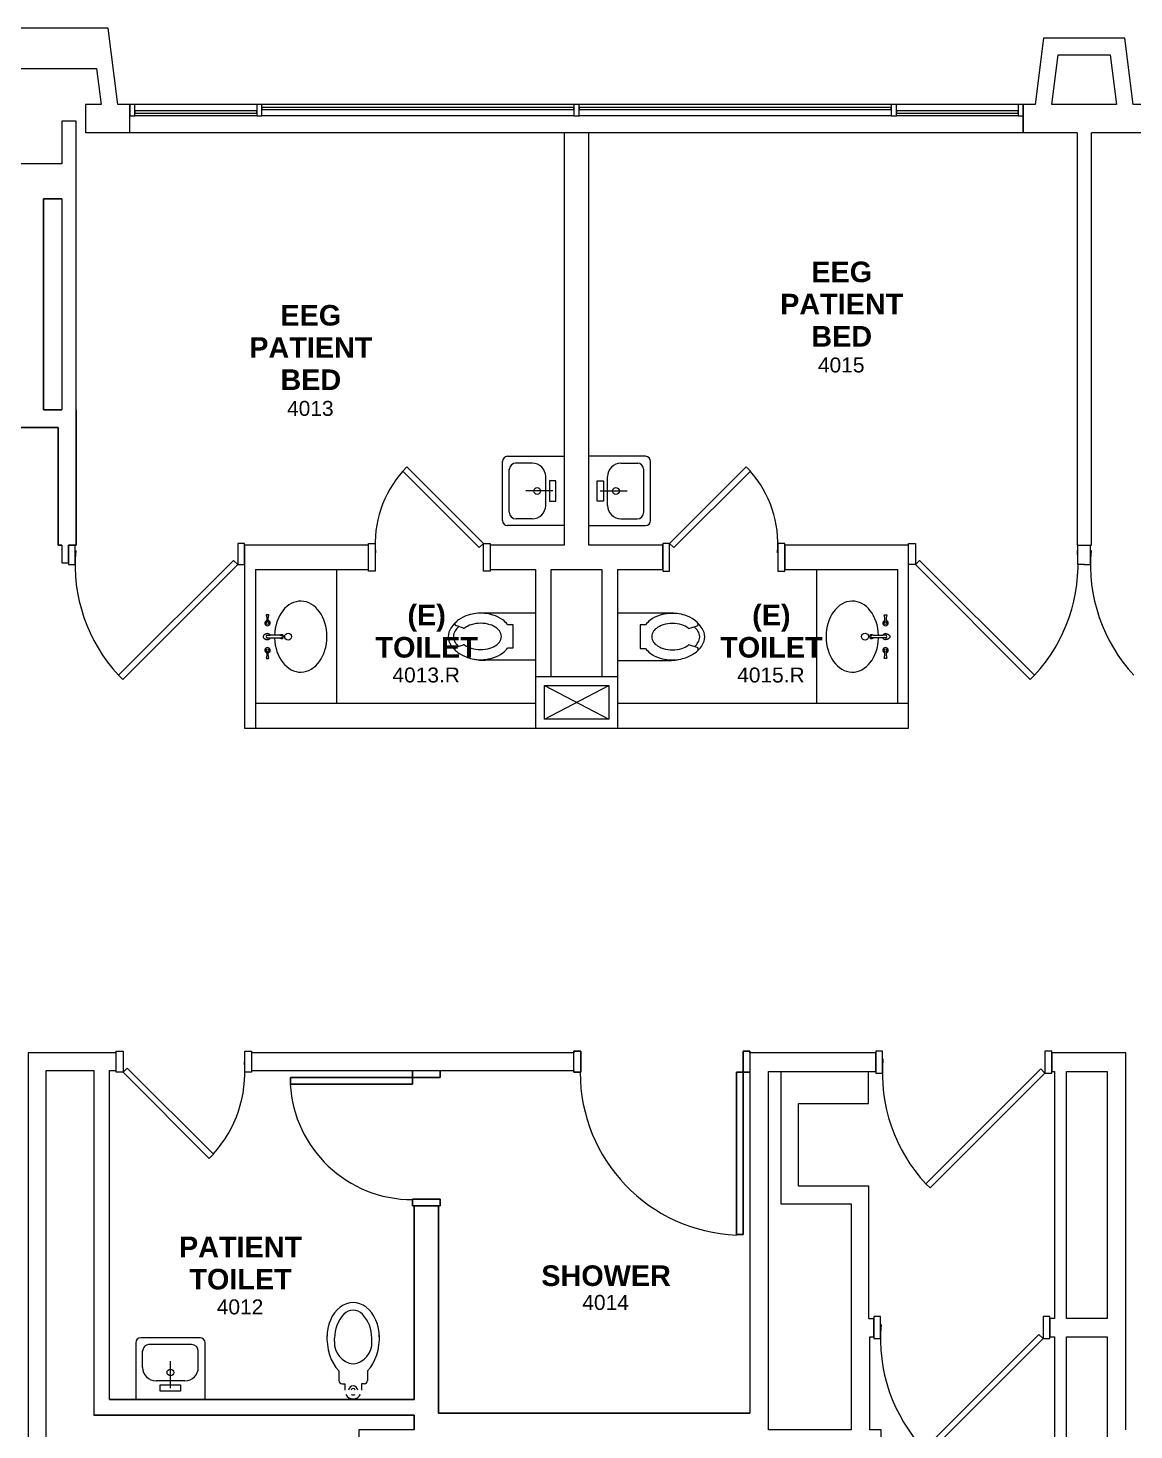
# Model space of a CAD drawing. Header units: inches. Extents: x -3235 to 3296, y 161 to 2924.
# Drawn here: x 568.4 to 895.2, y 2165 to 2579.5 of the extents above; entities that cross this region are included whole.
import ezdxf

# ---------------------------------------------------------------- set-up
doc = ezdxf.new("R2010")
doc.units = ezdxf.units.IN
doc.header["$LTSCALE"] = 96
doc.header["$MEASUREMENT"] = 0
doc.layers.add('A-AREA-IDEN', color=4, linetype='CONTINUOUS', lineweight=9)
doc.layers.add('A-DOOR-FRAM', color=1, linetype='CONTINUOUS', lineweight=30)
for name, color, linetype in [('A-DOOR', 2, 'CONTINUOUS'), ('A-FLOR-CASE', 3, 'CONTINUOUS'), ('A-FLOR-PFIX', 2, 'CONTINUOUS'), ('A-GLAZ', 2, 'CONTINUOUS'), ('A-GLAZ-SILL', 1, 'CONTINUOUS'), ('A-SHAFT', 1, 'CONTINUOUS'), ('A-WALL-FULL', 6, 'CONTINUOUS')]:
    doc.layers.add(name, color=color, linetype=linetype)
doc.styles.add('ARIAL', font='arial.ttf')
doc.styles.add('Arial_B', font='arialbd.ttf', dxfattribs={"height": 6.088537})

# ---------------------------------------------------------------- blocks, each defined once
blk = doc.blocks.new('Summit-door-single-wrapped - 48x84-F-V21-258679-fp04')
at = {"layer": 'A-DOOR', "lineweight": 30}
for p, q in [((20.75, -0.56), (18.75, -0.56)), ((18.75, -48.56), (18.75, -0.56)), ((20.75, -0.56), (20.75, -48.56)), ((20.75, -48.56), (18.75, -48.56))]:
    blk.add_line(p, q, dxfattribs=at)
at = {"layer": 'A-DOOR', "lineweight": 9}
blk.add_arc((20.75, -0.56), 48.18, 179.9986, 267.6211, dxfattribs=at)
at = {"layer": 'A-DOOR-FRAM'}
for p, q in [((-29.25, 5.69), (-27.25, 5.69)), ((-29.25, 5.19), (-29.25, 5.69)), ((-27.25, 5.69), (-27.25, -0.56)), ((20.75, 5.69), (22.75, 5.69)), ((20.75, -0.56), (20.75, 5.69)), ((22.75, 5.69), (22.75, 5.19)), ((-29.25, -0.56), (-29.25, -0.06)), ((-27.25, -0.56), (-29.25, -0.56)), ((22.75, -0.56), (20.75, -0.56))]:
    blk.add_line(p, q, dxfattribs=at)
blk = doc.blocks.new('cw-countertop-one-side - cw-countertop-one-side-24D-1624115-258679-fp04')
at = {"layer": 'A-FLOR-CASE'}
blk.add_line((15.63, 11.5), (-24, 11.5), dxfattribs=at)
blk = doc.blocks.new('cw-countertop-one-side - cw-countertop-one-side-24D-1623090-258679-fp04')
at = {"layer": 'A-FLOR-CASE'}
blk.add_line((-24, -11.5), (15.63, -11.5), dxfattribs=at)
blk = doc.blocks.new('Summit-door-single-wrapped - 36x84-F-4090005-258679-fp04')
at = {"layer": 'A-DOOR', "lineweight": 30}
for p, q in [((12.75, 37.56), (12.75, 1.56)), ((14.75, 37.56), (12.75, 37.56)), ((14.75, 1.56), (14.75, 37.56)), ((14.75, 1.56), (12.75, 1.56))]:
    blk.add_line(p, q, dxfattribs=at)
at = {"layer": 'A-DOOR', "lineweight": 9}
blk.add_arc((14.75, 1.56), 36.14, 93.1725, 180.0016, dxfattribs=at)
at = {"layer": 'A-DOOR-FRAM'}
for p, q in [((-23.25, 1.56), (-23.25, 1.06)), ((-21.25, 1.56), (-23.25, 1.56)), ((-21.25, -6.69), (-21.25, 1.56)), ((16.75, 1.56), (14.75, 1.56)), ((14.75, 1.56), (14.75, -6.69)), ((-23.25, -6.19), (-23.25, -6.69)), ((-23.25, -6.69), (-21.25, -6.69)), ((14.75, -6.69), (16.75, -6.69))]:
    blk.add_line(p, q, dxfattribs=at)

msp = doc.modelspace()

# ---------------------------------------------------------------- linework, layer by layer
at = {"layer": 'A-DOOR'}
for p, q in [((680.37, 2449.75), (679.14, 2448.51)), ((703, 2427.12), (680.37, 2449.75)), ((758, 2427.12), (780.63, 2449.75)), ((780.63, 2449.75), (781.86, 2448.51)), ((679.14, 2448.51), (701.76, 2425.89)), ((781.86, 2448.51), (759.24, 2425.89)), ((703, 2427.12), (701.76, 2425.89)), ((758, 2427.12), (759.24, 2425.89)), ((595.2, 2388.17), (629.14, 2422.11)), ((630.38, 2420.87), (596.43, 2386.93)), ((630.38, 2420.87), (629.14, 2422.11)), ((830.63, 2420.87), (831.86, 2422.11)), ((830.63, 2420.87), (864.57, 2386.93)), ((865.8, 2388.17), (831.86, 2422.11)), ((596.43, 2386.93), (595.2, 2388.17)), ((864.57, 2386.93), (865.8, 2388.17)), ((820.9, 2277), (818.9, 2277)), ((818.9, 2277), (818.9, 2270.5)), ((820.9, 2270.5), (820.9, 2277)), ((870.9, 2277), (868.9, 2277)), ((868.9, 2277), (868.9, 2270.5)), ((870.9, 2270.5), (870.9, 2277)), ((596.5, 2270.75), (597.74, 2271.99)), ((623.19, 2246.53), (597.74, 2271.99)), ((833.72, 2237.8), (867.67, 2271.74)), ((868.9, 2270.5), (867.67, 2271.74)), ((596.5, 2270.75), (621.96, 2245.29)), ((818.9, 2270.5), (820.9, 2270.5)), ((868.9, 2270.5), (834.96, 2236.56)), ((868.9, 2270.5), (870.9, 2270.5)), ((621.96, 2245.29), (623.19, 2246.53)), ((834.96, 2236.56), (833.72, 2237.8)), ((833.17, 2159.3), (867.11, 2193.24)), ((868.35, 2192), (867.11, 2193.24)), ((868.35, 2192), (834.4, 2158.06))]:
    msp.add_line(p, q, dxfattribs=at)
for centre, radius, start, end in [((703, 2427.12), 31.98, 138.1364, 185), ((758, 2427.12), 31.98, 355, 41.8636), ((630.38, 2420.87), 48.05, 175, 222.9126), ((830.63, 2420.87), 48.05, 317.0874, 5), ((930.38, 2420.87), 48.05, 175, 222.9126), ((596.5, 2270.75), 36, 317.7863, 5), ((868.9, 2270.5), 48.05, 175, 222.9126), ((868.35, 2192), 48.05, 175, 222.9126)]:
    msp.add_arc(centre, radius, start, end, dxfattribs=at)
at = {"layer": 'A-FLOR-PFIX'}
for p, q in [((708.63, 2433.87), (708.63, 2451.37)), ((710.13, 2452.87), (726.88, 2452.87)), ((717.38, 2450.87), (712.43, 2450.87)), ((725.88, 2452.87), (726.88, 2452.87)), ((750.88, 2452.87), (734.13, 2452.87)), ((735.13, 2452.87), (734.13, 2452.87)), ((743.63, 2450.87), (748.57, 2450.87)), ((752.38, 2433.87), (752.38, 2451.37)), ((710.63, 2436.37), (710.63, 2449.07)), ((721.38, 2438.37), (721.38, 2446.87)), ((724.36, 2445.62), (722.56, 2445.62)), ((722.56, 2445.62), (722.56, 2439.62)), ((724.36, 2439.62), (724.36, 2445.62)), ((736.64, 2445.62), (738.44, 2445.62)), ((736.64, 2439.62), (736.64, 2445.62)), ((738.44, 2445.62), (738.44, 2439.62)), ((739.63, 2438.37), (739.63, 2446.87)), ((750.38, 2436.37), (750.38, 2449.07)), ((723.5, 2442.62), (715.5, 2442.62)), ((737.5, 2442.62), (745.5, 2442.62)), ((722.56, 2439.62), (724.36, 2439.62)), ((738.44, 2439.62), (736.64, 2439.62)), ((717.38, 2434.37), (712.63, 2434.37)), ((743.63, 2434.37), (748.38, 2434.37)), ((726.88, 2432.37), (710.13, 2432.37)), ((726.88, 2432.37), (725.88, 2432.37)), ((734.13, 2432.37), (750.88, 2432.37)), ((734.13, 2432.37), (735.13, 2432.37)), ((580.38, 2426.62), (580.38, 2420.87)), ((582.38, 2420.87), (582.38, 2426.62)), ((632.38, 2427.12), (630.38, 2427.12)), ((630.38, 2427.12), (630.38, 2420.87)), ((632.38, 2420.87), (632.38, 2427.12)), ((669, 2418.87), (669, 2427.12)), ((669, 2427.12), (671, 2427.12)), ((671, 2427.12), (671, 2418.87)), ((703, 2418.87), (703, 2427.12)), ((703, 2427.12), (705, 2427.12)), ((705, 2427.12), (705, 2418.87)), ((756, 2427.12), (756, 2418.87)), ((758, 2427.12), (756, 2427.12)), ((758, 2418.87), (758, 2427.12)), ((790, 2427.12), (790, 2418.87)), ((792, 2427.12), (790, 2427.12)), ((792, 2418.87), (792, 2427.12)), ((828.63, 2420.87), (828.63, 2427.12)), ((828.63, 2427.12), (830.63, 2427.12)), ((830.63, 2427.12), (830.63, 2420.87)), ((878.63, 2420.87), (878.63, 2426.62)), ((882.38, 2420.87), (882.38, 2426.62)), ((580.38, 2420.87), (582.38, 2420.87)), ((630.38, 2420.87), (632.38, 2420.87)), ((830.63, 2420.87), (828.63, 2420.87)), ((880.63, 2420.87), (878.63, 2420.87)), ((880.38, 2420.87), (882.38, 2420.87)), ((671, 2418.87), (669, 2418.87)), ((705, 2418.87), (703, 2418.87)), ((756, 2418.87), (758, 2418.87)), ((790, 2418.87), (792, 2418.87)), ((701.88, 2406.56), (718.38, 2406.56)), ((759.13, 2406.5), (742.63, 2406.5)), ((697.07, 2402.09), (694.87, 2402.81)), ((710.11, 2403.11), (711.66, 2403.11)), ((711.66, 2403.11), (711.66, 2396.11)), ((750.89, 2403.05), (749.34, 2403.05)), ((749.34, 2403.05), (749.34, 2396.05)), ((763.93, 2402.02), (766.13, 2402.75)), ((694.85, 2396.4), (697.07, 2397.14)), ((711.66, 2396.11), (710.11, 2396.11)), ((749.34, 2396.05), (750.89, 2396.05)), ((766.15, 2396.34), (763.93, 2397.08)), ((718.38, 2392.56), (703.5, 2392.56)), ((742.63, 2392.5), (757.5, 2392.5)), ((594.5, 2270.75), (594.5, 2277)), ((594.5, 2277), (596.5, 2277)), ((596.5, 2277), (596.5, 2270.75)), ((632.5, 2270.75), (632.5, 2277)), ((632.5, 2277), (634.5, 2277)), ((634.5, 2277), (634.5, 2270.75)), ((596.5, 2270.75), (594.5, 2270.75)), ((634.5, 2270.75), (632.5, 2270.75)), ((820.35, 2198.5), (818.35, 2198.5)), ((818.35, 2198.5), (818.35, 2192)), ((820.35, 2192), (820.35, 2198.5)), ((870.35, 2198.5), (868.35, 2198.5)), ((868.35, 2198.5), (868.35, 2192)), ((870.35, 2192), (870.35, 2198.5)), ((818.35, 2192), (820.35, 2192)), ((868.35, 2192), (870.35, 2192))]:
    msp.add_line(p, q, dxfattribs=at)
at = {"layer": 'A-FLOR-PFIX', "lineweight": 9}
for p, q in [((638.84, 2405.82), (638.88, 2405.7)), ((638.88, 2405.7), (638.92, 2405.57)), ((638.92, 2405.57), (638.94, 2405.43)), ((638.94, 2405.43), (638.96, 2405.28)), ((638.96, 2405.28), (638.97, 2405.11)), ((638.97, 2405.11), (638.99, 2404.94)), ((638.99, 2404.94), (639, 2404.76)), ((639, 2404.76), (639.01, 2404.57)), ((639.01, 2404.57), (639.01, 2404.33)), ((639.01, 2404.36), (639.02, 2404.13)), ((639.02, 2404.13), (639.02, 2403.89)), ((639.39, 2404.33), (639.4, 2404.57)), ((639.39, 2404.13), (639.39, 2404.36)), ((639.39, 2403.89), (639.39, 2404.13)), ((639.4, 2404.57), (639.41, 2404.76)), ((639.41, 2404.76), (639.42, 2404.94)), ((639.42, 2404.94), (639.43, 2405.11)), ((639.43, 2405.11), (639.45, 2405.28)), ((639.45, 2405.28), (639.47, 2405.43)), ((639.47, 2405.43), (639.49, 2405.57)), ((639.49, 2405.57), (639.52, 2405.7)), ((639.52, 2405.7), (639.57, 2405.82)), ((821.48, 2405.7), (821.43, 2405.82)), ((821.51, 2405.57), (821.48, 2405.7)), ((821.53, 2405.43), (821.51, 2405.57)), ((821.55, 2405.28), (821.53, 2405.43)), ((821.57, 2405.11), (821.55, 2405.28)), ((821.58, 2404.94), (821.57, 2405.11)), ((821.59, 2404.76), (821.58, 2404.94)), ((821.6, 2404.57), (821.59, 2404.76)), ((821.61, 2404.33), (821.6, 2404.57)), ((821.61, 2404.13), (821.61, 2404.36)), ((821.61, 2403.89), (821.61, 2404.13)), ((821.99, 2404.36), (821.98, 2404.13)), ((821.98, 2404.13), (821.98, 2403.89)), ((822, 2404.76), (821.99, 2404.57)), ((821.99, 2404.57), (821.99, 2404.33)), ((822.01, 2404.94), (822, 2404.76)), ((822.03, 2405.11), (822.01, 2404.94)), ((822.04, 2405.28), (822.03, 2405.11)), ((822.06, 2405.43), (822.04, 2405.28)), ((822.08, 2405.57), (822.06, 2405.43)), ((822.12, 2405.7), (822.08, 2405.57)), ((822.16, 2405.82), (822.12, 2405.7)), ((639.2, 2399.97), (639.99, 2399.97)), ((642.88, 2399.97), (639.99, 2399.97)), ((642.88, 2399.97), (643.19, 2399.97)), ((818.12, 2399.97), (817.81, 2399.97)), ((818.12, 2399.97), (821.01, 2399.97)), ((821.8, 2399.97), (821.01, 2399.97)), ((639.2, 2399.16), (639.99, 2399.16)), ((639.99, 2399.16), (642.88, 2399.16)), ((642.88, 2399.16), (643.19, 2399.16)), ((818.12, 2399.16), (817.81, 2399.16)), ((821.01, 2399.16), (818.12, 2399.16)), ((821.8, 2399.16), (821.01, 2399.16)), ((638.88, 2393.42), (638.83, 2393.31)), ((638.92, 2393.55), (638.88, 2393.42)), ((638.94, 2393.7), (638.92, 2393.55)), ((638.96, 2393.85), (638.94, 2393.7)), ((638.97, 2394.01), (638.96, 2393.85)), ((638.99, 2394.18), (638.97, 2394.01)), ((639, 2394.36), (638.99, 2394.18)), ((639.01, 2394.56), (639, 2394.36)), ((639.02, 2395), (639.01, 2394.77)), ((639.01, 2394.8), (639.01, 2394.56)), ((639.02, 2395.24), (639.02, 2395)), ((639.39, 2395), (639.39, 2395.24)), ((639.39, 2394.77), (639.39, 2395)), ((639.4, 2394.56), (639.39, 2394.8)), ((639.41, 2394.36), (639.4, 2394.56)), ((639.42, 2394.18), (639.41, 2394.36)), ((639.43, 2394.01), (639.42, 2394.18)), ((639.45, 2393.85), (639.43, 2394.01)), ((639.46, 2393.7), (639.45, 2393.85)), ((639.49, 2393.55), (639.46, 2393.7)), ((639.52, 2393.42), (639.49, 2393.55)), ((639.57, 2393.31), (639.52, 2393.42)), ((821.43, 2393.31), (821.48, 2393.42)), ((821.48, 2393.42), (821.51, 2393.55)), ((821.51, 2393.55), (821.54, 2393.7)), ((821.54, 2393.7), (821.55, 2393.85)), ((821.55, 2393.85), (821.57, 2394.01)), ((821.57, 2394.01), (821.58, 2394.18)), ((821.58, 2394.18), (821.59, 2394.36)), ((821.59, 2394.36), (821.6, 2394.56)), ((821.6, 2394.56), (821.61, 2394.8)), ((821.61, 2395), (821.61, 2395.24)), ((821.61, 2394.77), (821.61, 2395)), ((821.98, 2395.24), (821.98, 2395)), ((821.98, 2395), (821.99, 2394.77)), ((821.99, 2394.8), (821.99, 2394.56)), ((821.99, 2394.56), (822, 2394.36)), ((822, 2394.36), (822.01, 2394.18)), ((822.01, 2394.18), (822.03, 2394.01)), ((822.03, 2394.01), (822.04, 2393.85)), ((822.04, 2393.85), (822.06, 2393.7)), ((822.06, 2393.7), (822.08, 2393.55)), ((822.08, 2393.55), (822.12, 2393.42)), ((822.12, 2393.42), (822.17, 2393.31)), ((600.25, 2190.75), (600.25, 2174)), ((619.25, 2192.25), (601.75, 2192.25)), ((616.75, 2190.25), (604.06, 2190.25)), ((620.75, 2174), (620.75, 2190.75)), ((659, 2191.14), (659, 2192.13)), ((670, 2191.14), (670, 2192.17)), ((602.25, 2183.5), (602.25, 2188.44)), ((610.5, 2177.37), (610.5, 2185.37)), ((618.75, 2183.5), (618.75, 2188.25)), ((660.24, 2182.53), (660.24, 2179.64)), ((668.76, 2182.53), (668.76, 2179.64)), ((614.75, 2179.5), (606.25, 2179.5)), ((607.5, 2176.51), (607.5, 2178.32)), ((607.5, 2178.32), (613.5, 2178.32)), ((613.5, 2176.51), (607.5, 2176.51)), ((613.5, 2178.32), (613.5, 2176.51)), ((661.24, 2178.64), (662, 2178.64)), ((662, 2178.64), (662, 2176.75)), ((667, 2178.64), (667, 2176.75)), ((667.76, 2178.64), (667, 2178.64)), ((600.25, 2175), (600.25, 2174)), ((620.75, 2174), (620.75, 2175))]:
    msp.add_line(p, q, dxfattribs=at)
at = {"layer": 'A-FLOR-PFIX'}
for centre in [(718.88, 2442.62), (742.13, 2442.62)]:
    msp.add_circle(centre, 1, dxfattribs=at)
at = {"layer": 'A-FLOR-PFIX', "lineweight": 9}
for centre, radius in [((639.2, 2403.56), 0.375), ((645.27, 2399.56), 1), ((815.73, 2399.56), 1), ((821.8, 2403.56), 0.375), ((639.2, 2395.56), 0.375), ((821.8, 2395.56), 0.375), ((610.5, 2182), 1)]:
    msp.add_circle(centre, radius, dxfattribs=at)
at = {"layer": 'A-FLOR-PFIX'}
for centre, radius, start, end in [((710.13, 2451.37), 1.5, 90, 180), ((712.63, 2448.87), 2, 90, 180), ((717.38, 2446.87), 4, 0, 90), ((743.63, 2446.87), 4, 90, 180), ((748.38, 2448.87), 2, 0, 90), ((750.88, 2451.37), 1.5, 0, 90), ((717.38, 2438.37), 4, 270, 0), ((743.63, 2438.37), 4, 180, 270), ((710.13, 2433.87), 1.5, 180, 270), ((712.63, 2436.37), 2, 180, 270), ((748.38, 2436.37), 2, 270, 0), ((750.88, 2433.87), 1.5, 270, 0), ((700.06, 2398.53), 7.43, 126.6881, 136.5742), ((701.33, 2396.82), 9.56, 107.1416, 126.6846), ((702.16, 2394.12), 12.38, 96.5859, 107.1416), ((702.16, 2394.12), 12.38, 72.8586, 96.5859), ((703, 2396.82), 9.56, 53.3277, 72.8586), ((704.27, 2398.53), 7.43, 38.1352, 53.3277), ((756.73, 2398.46), 7.43, 126.6723, 141.8648), ((758, 2396.75), 9.56, 107.1414, 126.6723), ((758.84, 2394.06), 12.38, 83.4141, 107.1414), ((758.84, 2394.06), 12.38, 72.8584, 83.4141), ((759.67, 2396.75), 9.56, 53.3154, 72.8584), ((760.94, 2398.46), 7.43, 43.4258, 53.3119), ((697.24, 2399.56), 4.62, 147.2385, 180), ((700.24, 2397.64), 8.18, 133.3097, 147.2385), ((697.24, 2399.56), 3.12, 147.2383, 180), ((695.03, 2403.29), 0.5, 136.5741, 251.7562), ((700.24, 2397.64), 6.68, 132.7565, 147.2383), ((697.23, 2402.56), 0.5, 251.7562, 305.5171), ((701.33, 2396.82), 6.56, 107.1414, 125.5171), ((702.16, 2394.12), 9.38, 90, 107.1414), ((702.16, 2394.12), 9.38, 72.8586, 90), ((703, 2396.82), 6.56, 53.3276, 72.8586), ((704.27, 2398.53), 4.43, 38.1352, 53.3276), ((705.53, 2399.61), 2.76, 323.419, 36.581), ((755.47, 2399.55), 2.76, 143.419, 216.581), ((756.73, 2398.46), 4.43, 126.6724, 141.8648), ((758, 2396.75), 6.56, 107.1414, 126.6724), ((758.84, 2394.06), 9.38, 90, 107.1414), ((758.84, 2394.06), 9.38, 72.8586, 90), ((759.67, 2396.75), 6.56, 54.4829, 72.8586), ((763.77, 2402.5), 0.5, 234.4829, 288.2438), ((760.76, 2397.57), 6.68, 32.7617, 47.2435), ((765.97, 2403.23), 0.5, 288.2438, 43.4259), ((760.76, 2397.57), 8.18, 32.7615, 46.6903), ((763.76, 2399.5), 3.12, 360, 32.7617), ((763.76, 2399.5), 4.62, 360, 32.7615), ((697.24, 2399.56), 4.62, 180, 212.7617), ((700.24, 2401.49), 8.18, 212.7617, 237.2317), ((697.24, 2399.56), 3.12, 180, 212.7616), ((695, 2395.93), 0.5, 108.2438, 225.6721), ((700.24, 2401.49), 6.68, 212.7616, 226.3142), ((697.23, 2396.66), 0.5, 54.4829, 108.2438), ((701.33, 2402.41), 6.56, 234.4829, 252.8586), ((702.16, 2405.11), 9.38, 252.8586, 270), ((702.16, 2405.11), 9.38, 270, 287.1414), ((703, 2402.41), 6.56, 287.1414, 306.6724), ((704.27, 2400.7), 4.43, 306.6724, 321.8648), ((704.27, 2400.7), 7.43, 306.6722, 321.8648), ((756.73, 2400.64), 7.43, 218.1352, 233.3278), ((756.73, 2400.64), 4.43, 218.1352, 233.3276), ((758, 2402.35), 6.56, 233.3276, 252.8586), ((758.84, 2405.04), 9.38, 252.8586, 270), ((758.84, 2405.04), 9.38, 270, 287.1414), ((759.67, 2402.35), 6.56, 287.1414, 305.5171), ((763.77, 2396.6), 0.5, 71.7562, 125.5171), ((760.76, 2401.43), 8.18, 302.7683, 327.2383), ((760.76, 2401.43), 6.68, 313.6858, 327.2384), ((766, 2395.87), 0.5, 314.3279, 71.7562), ((763.76, 2399.5), 3.12, 327.2384, 0), ((763.76, 2399.5), 4.62, 327.2383, 0), ((702.21, 2404.55), 11.82, 237.2317, 255.0712), ((703.5, 2409.4), 16.84, 255.0712, 270), ((702.16, 2405.11), 12.38, 261.7349, 287.1415), ((703, 2402.41), 9.56, 287.1415, 306.6722), ((758, 2402.35), 9.56, 233.3278, 252.8585), ((758.84, 2405.04), 12.38, 252.8585, 278.2651), ((757.5, 2409.34), 16.84, 270, 284.9288), ((758.79, 2404.49), 11.82, 284.9288, 302.7683)]:
    msp.add_arc(centre, radius, start, end, dxfattribs=at)
at = {"layer": 'A-FLOR-PFIX', "lineweight": 9}
for centre, radius, start, end in [((639.2, 2403.56), 0.787, 103.9161, 76.0839), ((821.8, 2403.56), 0.787, 103.9161, 76.0839), ((639.2, 2399.56), 0.406, 90, 270), ((639.2, 2399.56), 0.89, 27.1409, 90), ((643.31, 2399.56), 0.594, 223.2914, 137.0225), ((643.19, 2399.56), 0.406, 270, 90), ((817.69, 2399.56), 0.594, 42.9775, 316.7086), ((817.81, 2399.56), 0.406, 90, 270), ((821.8, 2399.56), 0.89, 90, 152.8591), ((821.8, 2399.56), 0.406, 270, 90), ((639.2, 2395.56), 0.787, 283.9161, 256.0839), ((639.2, 2399.56), 0.89, 270, 332.8591), ((821.8, 2399.56), 0.89, 207.1409, 270), ((821.8, 2395.56), 0.787, 283.9161, 256.0839), ((669.52, 2192.14), 10.52, 137.8254, 180.0502), ((664.5, 2196.69), 3.75, 42.1746, 137.8254), ((659.48, 2192.14), 10.52, 0.1683, 42.1746), ((601.75, 2190.75), 1.5, 90, 180), ((604.25, 2188.25), 2, 90, 180), ((616.75, 2188.25), 2, 0, 90), ((619.25, 2190.75), 1.5, 0, 90), ((665.22, 2190.72), 6.24, 176.2111, 263.3341), ((663.78, 2190.72), 6.24, 276.6659, 3.7889), ((606.25, 2183.5), 4, 180, 270), ((614.75, 2183.5), 4, 270, 0), ((661.24, 2179.64), 1, 180, 270), ((664.5, 2176.69), 2.5, 173.145, 178.6374), ((664.5, 2176.69), 1.34, 2.8617, 177.1383), ((664.5, 2176.69), 0.571, 7.5801, 172.4199), ((667.76, 2179.64), 1, 270, 0), ((664.5, 2176.69), 2.5, 209.2102, 331.3575), ((664.5, 2176.69), 1.34, 245.8356, 294.1644)]:
    msp.add_arc(centre, radius, start, end, dxfattribs=at)
for centre, major_axis, ratio, start_param, end_param in [((649.02, 2399.56), (0, 10.5), 0.737968, 1.609473, 7.815305), ((811.98, 2399.56), (0, 10.5), 0.737968, 4.751065, 10.956898), ((664.5, 2192.35), (0, -10.3), 0.752595, 1.570796, 4.712389), ((664.5, 2192.35), (0, -11.75), 0.659574, 4.621634, 5.701815), ((664.5, 2192.35), (0, -11.75), 0.659574, 0.58137, 1.646844)]:
    msp.add_ellipse(centre, major_axis=major_axis, ratio=ratio, start_param=start_param, end_param=end_param, dxfattribs=at)
for points, knots in [([(639.2, 2406.04), (639.15, 2406.04), (639.04, 2406.03), (638.91, 2405.99), (638.82, 2405.95), (638.8, 2405.93), (638.79, 2405.92), (638.79, 2405.91), (638.79, 2405.91), (638.79, 2405.9), (638.79, 2405.89), (638.79, 2405.89), (638.8, 2405.88), (638.81, 2405.86), (638.83, 2405.83), (638.84, 2405.82)], [0, 0, 0, 0, 0.166667, 0.333333, 0.5, 0.666667, 0.708333, 0.75, 0.791667, 0.833333, 0.869792, 0.895833, 0.916667, 0.958333, 1, 1, 1, 1]), ([(639.57, 2405.82), (639.58, 2405.83), (639.6, 2405.86), (639.61, 2405.88), (639.61, 2405.89), (639.62, 2405.89), (639.62, 2405.9), (639.62, 2405.91), (639.62, 2405.91), (639.62, 2405.92), (639.61, 2405.93), (639.61, 2405.94), (639.59, 2405.95), (639.58, 2405.96), (639.56, 2405.96), (639.54, 2405.97), (639.52, 2405.98), (639.48, 2406), (639.41, 2406.02), (639.31, 2406.04), (639.23, 2406.04), (639.2, 2406.04)], [0, 0, 0, 0, 0.041667, 0.083333, 0.104167, 0.130208, 0.166667, 0.208333, 0.25, 0.291667, 0.333333, 0.416667, 0.458333, 0.5, 0.541667, 0.583333, 0.625, 0.666667, 0.75, 0.916667, 1, 1, 1, 1]), ([(821.43, 2405.82), (821.42, 2405.83), (821.4, 2405.86), (821.39, 2405.88), (821.39, 2405.89), (821.38, 2405.89), (821.38, 2405.9), (821.38, 2405.91), (821.38, 2405.91), (821.38, 2405.92), (821.39, 2405.93), (821.4, 2405.94), (821.43, 2405.96), (821.53, 2406.01), (821.69, 2406.04), (821.8, 2406.04)], [-1, -1, -1, -1, -0.958333, -0.916667, -0.895833, -0.869792, -0.833333, -0.791667, -0.75, -0.708333, -0.666667, -0.583333, -0.5, -0.333333, 0, 0, 0, 0]), ([(821.8, 2406.04), (821.85, 2406.04), (821.96, 2406.03), (822.07, 2406), (822.12, 2405.98), (822.15, 2405.96), (822.17, 2405.96), (822.18, 2405.95), (822.19, 2405.94), (822.2, 2405.93), (822.21, 2405.93), (822.21, 2405.92), (822.21, 2405.91), (822.21, 2405.91), (822.21, 2405.9), (822.21, 2405.89), (822.21, 2405.89), (822.2, 2405.88), (822.19, 2405.86), (822.17, 2405.83), (822.16, 2405.82)], [-1, -1, -1, -1, -0.833333, -0.666667, -0.583333, -0.541667, -0.5, -0.458333, -0.416667, -0.375, -0.333333, -0.291667, -0.25, -0.208333, -0.166667, -0.130208, -0.104167, -0.083333, -0.041667, 0, 0, 0, 0]), ([(639.2, 2400.45), (639.17, 2400.45), (639.1, 2400.45), (638.95, 2400.43), (638.78, 2400.39), (638.6, 2400.33), (638.47, 2400.27), (638.35, 2400.2), (638.17, 2400.09), (638.05, 2399.96), (637.98, 2399.84), (637.96, 2399.79), (637.92, 2399.71), (637.91, 2399.62), (637.91, 2399.56)], [0, 0, 0, 0, 0.076923, 0.153846, 0.307692, 0.384615, 0.461538, 0.538462, 0.615385, 0.807692, 0.831731, 0.855769, 0.903846, 1, 1, 1, 1]), ([(821.8, 2400.45), (821.88, 2400.45), (822.07, 2400.43), (822.33, 2400.36), (822.53, 2400.27), (822.65, 2400.2), (822.77, 2400.13), (822.87, 2400.04), (822.95, 2399.95), (823, 2399.88), (823.04, 2399.8), (823.08, 2399.7), (823.09, 2399.61), (823.09, 2399.56)], [-1, -1, -1, -1, -0.807692, -0.615385, -0.538462, -0.461538, -0.384615, -0.307692, -0.230769, -0.192308, -0.153846, -0.076923, 0, 0, 0, 0]), ([(637.91, 2399.56), (637.91, 2399.52), (637.92, 2399.43), (637.96, 2399.32), (638, 2399.25), (638.05, 2399.17), (638.13, 2399.09), (638.23, 2399), (638.35, 2398.92), (638.47, 2398.85), (638.67, 2398.77), (638.93, 2398.69), (639.12, 2398.67), (639.2, 2398.67)], [0, 0, 0, 0, 0.076923, 0.153846, 0.192308, 0.230769, 0.307692, 0.384615, 0.461538, 0.538462, 0.615385, 0.807692, 1, 1, 1, 1]), ([(823.09, 2399.56), (823.09, 2399.5), (823.08, 2399.42), (823.04, 2399.33), (823.02, 2399.28), (822.95, 2399.16), (822.83, 2399.04), (822.65, 2398.92), (822.49, 2398.83), (822.26, 2398.75), (822.01, 2398.69), (821.86, 2398.67), (821.8, 2398.67)], [-1, -1, -1, -1, -0.903846, -0.855769, -0.831731, -0.807692, -0.615385, -0.538462, -0.461538, -0.307692, -0.153846, 0, 0, 0, 0]), ([(638.83, 2393.31), (638.82, 2393.29), (638.81, 2393.27), (638.8, 2393.25), (638.79, 2393.24), (638.79, 2393.23), (638.79, 2393.22), (638.78, 2393.22), (638.78, 2393.21), (638.79, 2393.2), (638.79, 2393.2), (638.8, 2393.19), (638.81, 2393.18), (638.83, 2393.17), (638.85, 2393.16), (638.87, 2393.15), (638.89, 2393.14), (638.93, 2393.13), (639, 2393.11), (639.09, 2393.09), (639.17, 2393.08), (639.2, 2393.08)], [0, 0, 0, 0, 0.041667, 0.083333, 0.104167, 0.130208, 0.166667, 0.208333, 0.25, 0.291667, 0.333333, 0.416667, 0.458333, 0.5, 0.541667, 0.583333, 0.625, 0.666667, 0.75, 0.916667, 1, 1, 1, 1]), ([(639.2, 2393.08), (639.26, 2393.08), (639.36, 2393.09), (639.49, 2393.13), (639.58, 2393.17), (639.61, 2393.19), (639.62, 2393.2), (639.62, 2393.21), (639.62, 2393.22), (639.62, 2393.22), (639.61, 2393.23), (639.61, 2393.24), (639.61, 2393.25), (639.59, 2393.27), (639.58, 2393.29), (639.57, 2393.31)], [0, 0, 0, 0, 0.166667, 0.333333, 0.5, 0.666667, 0.708333, 0.75, 0.791667, 0.833333, 0.869792, 0.895833, 0.916667, 0.958333, 1, 1, 1, 1]), ([(821.8, 2393.08), (821.74, 2393.08), (821.64, 2393.09), (821.53, 2393.13), (821.47, 2393.15), (821.44, 2393.16), (821.43, 2393.17), (821.41, 2393.18), (821.4, 2393.18), (821.39, 2393.19), (821.39, 2393.2), (821.38, 2393.2), (821.38, 2393.21), (821.38, 2393.22), (821.38, 2393.22), (821.39, 2393.23), (821.39, 2393.24), (821.39, 2393.25), (821.41, 2393.27), (821.42, 2393.29), (821.43, 2393.31)], [-1, -1, -1, -1, -0.833333, -0.666667, -0.583333, -0.541667, -0.5, -0.458333, -0.416667, -0.375, -0.333333, -0.291667, -0.25, -0.208333, -0.166667, -0.130208, -0.104167, -0.083333, -0.041667, 0, 0, 0, 0]), ([(822.17, 2393.31), (822.18, 2393.29), (822.19, 2393.27), (822.2, 2393.25), (822.21, 2393.24), (822.21, 2393.23), (822.21, 2393.22), (822.22, 2393.22), (822.22, 2393.21), (822.21, 2393.2), (822.21, 2393.2), (822.2, 2393.19), (822.16, 2393.17), (822.06, 2393.12), (821.91, 2393.08), (821.8, 2393.08)], [-1, -1, -1, -1, -0.958333, -0.916667, -0.895833, -0.869792, -0.833333, -0.791667, -0.75, -0.708333, -0.666667, -0.583333, -0.5, -0.333333, 0, 0, 0, 0])]:
    msp.add_open_spline(points, degree=3, knots=knots, dxfattribs=at)
at = {"layer": 'A-GLAZ'}
for p, q in [((600, 2556.87), (598.5, 2556.87)), ((598.5, 2556.87), (598.5, 2553.5)), ((598.5, 2553.5), (600, 2553.5)), ((600, 2553.5), (600, 2556.87)), ((636, 2555), (600, 2555)), ((600, 2555), (600, 2554.37)), ((600, 2554.37), (636, 2554.37)), ((636, 2554.37), (636, 2555)), ((729.75, 2556), (637.5, 2556)), ((637.5, 2556), (637.5, 2555.37)), ((637.5, 2555.37), (729.75, 2555.37)), ((729.75, 2555.37), (729.75, 2556)), ((823.5, 2556), (731.25, 2556)), ((731.25, 2556), (731.25, 2555.37)), ((731.25, 2555.37), (823.5, 2555.37)), ((823.5, 2555.37), (823.5, 2556)), ((861, 2555), (825, 2555)), ((825, 2555), (825, 2554.37)), ((825, 2554.37), (861, 2554.37)), ((861, 2554.37), (861, 2555))]:
    msp.add_line(p, q, dxfattribs=at)
at = {"layer": 'A-GLAZ', "extrusion": (0, 0, -1)}
for p, q in [((637.5, 2556.87), (636, 2556.87)), ((636, 2556.87), (636, 2553.5)), ((636, 2553.5), (637.5, 2553.5)), ((637.5, 2553.5), (637.5, 2556.87)), ((731.25, 2556.87), (729.75, 2556.87)), ((729.75, 2556.87), (729.75, 2553.5)), ((729.75, 2553.5), (731.25, 2553.5)), ((731.25, 2553.5), (731.25, 2556.87)), ((825, 2556.87), (823.5, 2556.87)), ((823.5, 2556.87), (823.5, 2553.5)), ((823.5, 2553.5), (825, 2553.5)), ((825, 2553.5), (825, 2556.87)), ((862.5, 2556.87), (861, 2556.87)), ((861, 2556.87), (861, 2553.5)), ((861, 2553.5), (862.5, 2553.5)), ((862.5, 2553.5), (862.5, 2556.87))]:
    msp.add_line(p, q, dxfattribs=at)
at = {"layer": 'A-GLAZ-SILL'}
for p, q in [((636, 2556.87), (600, 2556.87)), ((636, 2553.5), (600, 2553.5)), ((729.75, 2556.87), (637.5, 2556.87)), ((729.75, 2553.5), (637.5, 2553.5)), ((823.5, 2556.87), (731.25, 2556.87)), ((823.5, 2553.5), (731.25, 2553.5)), ((861, 2556.87), (825, 2556.87)), ((861, 2553.5), (825, 2553.5))]:
    msp.add_line(p, q, dxfattribs=at)
at = {"layer": 'A-SHAFT'}
for p, q in [((721, 2385.12), (740, 2375.12)), ((721, 2375.12), (740, 2385.12))]:
    msp.add_line(p, q, dxfattribs=at)
at = {"layer": 'A-WALL-FULL'}
for p, q in [((592.13, 2579.5), (265.5, 2579.5)), ((594.95, 2556.87), (592.13, 2579.5)), ((868.5, 2576.5), (866.05, 2556.87)), ((892.5, 2576.5), (868.5, 2576.5)), ((894.95, 2556.87), (892.5, 2576.5)), ((870.96, 2556.87), (872.8, 2571.62)), ((872.8, 2571.62), (888.2, 2571.62)), ((888.2, 2571.62), (890.04, 2556.87)), ((559.31, 2567.5), (588.71, 2567.5)), ((588.71, 2567.5), (590.04, 2556.87)), ((590.04, 2556.87), (585.38, 2556.87)), ((585.38, 2556.87), (585.38, 2548.5)), ((598.5, 2556.87), (594.95, 2556.87)), ((598.5, 2548.5), (598.5, 2556.87)), ((862.49, 2548.5), (862.49, 2553.5)), ((866.05, 2556.87), (862.5, 2556.87)), ((862.5, 2556.87), (862.5, 2548.5)), ((890.04, 2556.87), (870.96, 2556.87)), ((898.5, 2556.87), (894.95, 2556.87)), ((578.38, 2551.94), (578.38, 2539.31)), ((582.63, 2551.94), (578.38, 2551.94)), ((582.63, 2466.62), (582.63, 2551.94)), ((878.38, 2548.5), (585.38, 2548.5)), ((726.88, 2548.5), (726.88, 2426.62)), ((734.13, 2426.62), (734.13, 2548.5)), ((878.38, 2548.5), (878.38, 2426.62)), ((1178.38, 2548.5), (882.63, 2548.5)), ((882.63, 2426.62), (882.63, 2548.5)), ((578.38, 2539.31), (559.31, 2539.31)), ((578.38, 2529), (578.38, 2466.62)), ((578.38, 2426.62), (578.38, 2421.37)), ((580.38, 2421.37), (580.38, 2426.62)), ((632.38, 2426.62), (632.38, 2372.5)), ((669, 2426.62), (632.38, 2426.62)), ((669, 2419.37), (669, 2426.62)), ((726.88, 2426.62), (705, 2426.62)), ((705, 2426.62), (705, 2419.37)), ((756, 2426.62), (734.13, 2426.62)), ((756, 2419.37), (756, 2426.62)), ((828.63, 2426.62), (792, 2426.62)), ((792, 2426.62), (792, 2419.37)), ((828.63, 2372.5), (828.63, 2426.62)), ((878.38, 2426.62), (882.63, 2426.62)), ((578.38, 2421.37), (580.38, 2421.37)), ((635.63, 2419.37), (635.63, 2372.5)), ((635.63, 2419.37), (669, 2419.37)), ((705, 2419.37), (718.38, 2419.37)), ((718.38, 2419.37), (718.38, 2372.5)), ((723, 2419.37), (738, 2419.37)), ((723, 2387.75), (723, 2419.37)), ((738, 2419.37), (738, 2387.75)), ((742.63, 2419.37), (756, 2419.37)), ((742.63, 2419.37), (742.63, 2372.5)), ((792, 2419.37), (825.38, 2419.37)), ((825.38, 2419.37), (825.38, 2379.75)), ((718.38, 2387.75), (742.63, 2387.75)), ((721, 2375.12), (721, 2385.12)), ((721, 2385.12), (740, 2385.12)), ((740, 2385.12), (740, 2375.12)), ((718.38, 2379.75), (635.63, 2379.75)), ((828.63, 2379.75), (742.63, 2379.75)), ((740, 2375.12), (721, 2375.12)), ((632.38, 2372.5), (828.63, 2372.5)), ((594.5, 2276.5), (568.5, 2276.5)), ((568.5, 2276.5), (568.5, 2147.75)), ((594.5, 2271.25), (594.5, 2276.5)), ((729.75, 2276.5), (634.5, 2276.5)), ((634.5, 2276.5), (634.5, 2271.25)), ((729.75, 2271.25), (729.75, 2276.5)), ((818.9, 2276.5), (781.75, 2276.5)), ((781.75, 2276.5), (781.75, 2170)), ((818.9, 2271), (818.9, 2276.5)), ((892.75, 2276.5), (870.9, 2276.5)), ((870.9, 2276.5), (870.9, 2271)), ((892.75, 2165), (892.75, 2276.5)), ((573.75, 2271.25), (587.88, 2271.25)), ((573.75, 2152.37), (573.75, 2271.25)), ((587.88, 2271.25), (587.88, 2169.37)), ((592.5, 2174), (592.5, 2271.25)), ((592.5, 2271.25), (594.5, 2271.25)), ((634.5, 2271.25), (729.75, 2271.25)), ((787.25, 2271), (818.9, 2271)), ((787.25, 2165), (787.25, 2271)), ((790.87, 2271), (790.87, 2231.87)), ((816.75, 2261.5), (816.75, 2271)), ((870.9, 2271), (871.69, 2271)), ((871.69, 2271), (871.69, 2198)), ((875.31, 2198), (875.31, 2271)), ((875.31, 2271), (887.25, 2271)), ((887.25, 2271), (887.25, 2198)), ((796.12, 2237.12), (796.12, 2261.5)), ((796.12, 2261.5), (816.75, 2261.5)), ((816.87, 2237.12), (796.12, 2237.12)), ((816.87, 2198), (816.87, 2237.12)), ((790.87, 2231.87), (811.62, 2231.87)), ((811.62, 2231.87), (811.62, 2165)), ((816.87, 2198), (818.35, 2198)), ((818.35, 2192.5), (818.35, 2198)), ((870.35, 2198), (870.35, 2192.5)), ((871.69, 2198), (870.35, 2198)), ((887.25, 2198), (875.31, 2198)), ((817.12, 2165), (817.12, 2192.5)), ((817.12, 2192.5), (818.35, 2192.5)), ((870.35, 2192.5), (871.69, 2192.5)), ((871.69, 2192.5), (871.69, 2069.5)), ((875.31, 2069.5), (875.31, 2192.5)), ((875.31, 2192.5), (887.25, 2192.5)), ((887.25, 2192.5), (887.25, 2069.5)), ((682.5, 2165), (666.19, 2165)), ((666.19, 2165), (666.19, 2069.25)), ((811.62, 2165), (787.25, 2165)), ((820.5, 2165), (817.12, 2165)), ((820.5, 2159.5), (820.5, 2165))]:
    msp.add_line(p, q, dxfattribs=at)
at = {"layer": 'A-WALL-FULL', "lineweight": 30}
for p, q in [((573.02, 2529), (578.38, 2529)), ((573.02, 2466.62), (573.02, 2529)), ((578.38, 2466.62), (573.02, 2466.62)), ((582.63, 2426.62), (582.63, 2466.62)), ((505.38, 2461.37), (577.38, 2461.37)), ((577.38, 2461.37), (577.38, 2426.62)), ((577.38, 2426.62), (578.38, 2426.62)), ((580.38, 2426.62), (582.63, 2426.62)), ((682.5, 2231.25), (682.5, 2174)), ((689.75, 2231.25), (682.5, 2231.25)), ((689.75, 2170), (689.75, 2231.25)), ((682.5, 2174), (592.5, 2174)), ((587.88, 2169.37), (682.5, 2169.37)), ((682.5, 2169.37), (682.5, 2165)), ((781.75, 2170), (689.75, 2170))]:
    msp.add_line(p, q, dxfattribs=at)

# ---------------------------------------------------------------- block references
at = {"layer": 'A-DOOR'}
msp.add_blockref('Summit-door-single-wrapped - 48x84-F-V21-258679-fp04', (759, 2271.31), dxfattribs=at)
at = {"layer": 'A-DOOR', "rotation": 89.99999999999993}
msp.add_blockref('Summit-door-single-wrapped - 36x84-F-4090005-258679-fp04', (683.56, 2254.5), dxfattribs=at)
at = {"layer": 'A-FLOR-CASE'}
for name, p, rotation in [('cw-countertop-one-side - cw-countertop-one-side-24D-1623090-258679-fp04', (648.13, 2403.75), 89.99999999999982), ('cw-countertop-one-side - cw-countertop-one-side-24D-1624115-258679-fp04', (812.88, 2403.75), 90.00000000000018)]:
    msp.add_blockref(name, p, dxfattribs=dict(at, rotation=rotation))

# ---------------------------------------------------------------- texts
at = {"layer": 'A-AREA-IDEN', "attachment_point": 2, "line_spacing_factor": 0.938532}
for s, insert, char_height, width, style in [('EEG\\PPATIENT\\PBED', (808.85, 2510.45), 6.089, 41.976, 'Arial_B'), ('EEG\\PPATIENT\\PBED', (651.99, 2497.62), 6.089, 41.976, 'Arial_B'), ('4015', (808.7, 2482.09), 4.426, 16.416, 'ARIAL'), ('4015', (808.7, 2482.09), 4.426, 16.416, 'ARIAL'), ('4013', (651.84, 2469.26), 4.426, 16.416, 'ARIAL'), ('4013', (651.84, 2469.26), 4.426, 16.416, 'ARIAL'), ('(E)\\PTOILET', (686.22, 2408.98), 6.089, 35.136, 'Arial_B'), ('(E)\\PTOILET', (788.07, 2408.98), 6.089, 35.136, 'Arial_B'), ('4013.R', (686.08, 2390.43), 4.426, 23.76, 'ARIAL'), ('4013.R', (686.08, 2390.43), 4.426, 23.76, 'ARIAL'), ('4015.R', (787.93, 2390.43), 4.426, 23.76, 'ARIAL'), ('4015.R', (787.93, 2390.43), 4.426, 23.76, 'ARIAL'), ('PATIENT\\PTOILET', (631.23, 2222.16), 6.089, 41.976, 'Arial_B'), ('SHOWER', (739.23, 2213.66), 6.089, 44.352, 'Arial_B'), ('4012', (631.08, 2203.6), 4.426, 16.416, 'ARIAL'), ('4012', (631.08, 2203.6), 4.426, 16.416, 'ARIAL'), ('4014', (739.08, 2204.92), 4.426, 16.416, 'ARIAL'), ('4014', (739.08, 2204.92), 4.426, 16.416, 'ARIAL')]:
    msp.add_mtext(s, dxfattribs=dict(at, insert=insert, char_height=char_height, width=width, style=style))

doc.saveas('drawing.dxf')
